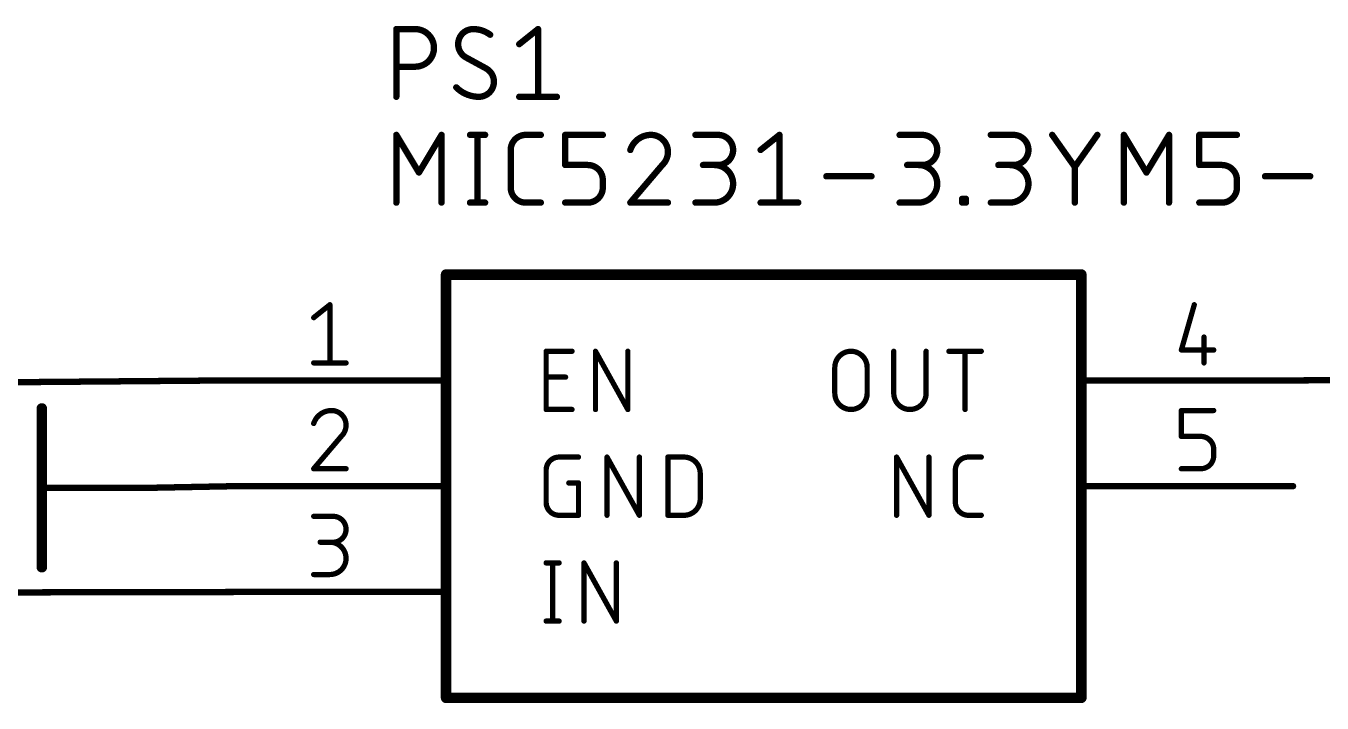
# Model space of a CAD drawing. Extents: x 3 to 264, y 2 to 181.
# Drawn here: x 202.6 to 233.7, y 124.27 to 140.53 of the extents above; entities that cross this region are included whole.
import ezdxf

# ---------------------------------------------------------------- set-up
doc = ezdxf.new("R2010")
doc.units = 0
for name, color, linetype in [('91', 122, 'CONTINUOUS'), ('94', 12, 'CONTINUOUS'), ('95', 251, 'CONTINUOUS'), ('96', 251, 'CONTINUOUS')]:
    doc.layers.add(name, color=color, linetype=linetype)

msp = doc.modelspace()

# ---------------------------------------------------------------- linework, layer by layer
at = {"layer": '91', "const_width": 0.1524}
for points in [[(200.44, 131.96), (207.6, 132.02)], [(233, 132.02), (246.48, 132.06)], [(207.6, 129.48), (205.52, 129.44)], [(207.6, 126.94), (185.66, 126.9)]]:
    msp.add_lwpolyline(points, dxfattribs=at)
at = {"layer": '91', "const_width": 0.0762}
for points in [[(207.6003, 131.9819, 1), (207.5997, 132.0581)], [(232.9999, 132.0581, 1), (233.0001, 131.9819)], [(205.5193, 129.4781, 1), (205.5207, 129.4019)], [(207.6007, 129.4419, 1), (207.5993, 129.5181)], [(207.6001, 126.9019, 1), (207.5999, 126.9781)]]:
    msp.add_lwpolyline(points, format="xyb", dxfattribs=at)
at = {"layer": '94'}
for points, const_width in [([(212.68, 134.56), (227.92, 134.56)], 0.254), ([(212.68, 134.56), (212.68, 124.4)], 0.254), ([(227.92, 124.4), (227.92, 134.56)], 0.254), ([(207.6, 132.02), (212.68, 132.02)], 0.1524), ([(233, 132.02), (227.92, 132.02)], 0.1524), ([(202.98, 131.345), (202.98, 127.535)], 0.254), ([(205.52, 129.44), (202.98, 129.44)], 0.1524), ([(207.6, 129.48), (212.68, 129.48)], 0.1524), ([(233, 129.48), (227.92, 129.48)], 0.1524), ([(207.6, 126.94), (212.68, 126.94)], 0.1524), ([(227.92, 124.4), (212.68, 124.4)], 0.254)]:
    msp.add_lwpolyline(points, dxfattribs=dict(at, const_width=const_width))
for points, const_width in [([(212.68, 134.6235, 1), (212.68, 134.4965)], 0.127), ([(212.7435, 134.56, 1), (212.6165, 134.56)], 0.127), ([(227.9835, 134.56, 1), (227.8565, 134.56)], 0.127), ([(227.92, 134.4965, 1), (227.92, 134.6235)], 0.127), ([(207.6, 132.0581, 1), (207.6, 131.9819)], 0.0762), ([(212.68, 131.9819, 1), (212.68, 132.0581)], 0.0762), ([(227.92, 132.0581, 1), (227.92, 131.9819)], 0.0762), ([(233, 131.9819, 1), (233, 132.0581)], 0.0762), ([(203.0435, 131.345, 1), (202.9165, 131.345)], 0.127), ([(202.98, 129.4781, 1), (202.98, 129.4019)], 0.0762), ([(205.52, 129.4019, 1), (205.52, 129.4781)], 0.0762), ([(207.6, 129.5181, 1), (207.6, 129.4419)], 0.0762), ([(212.68, 129.4419, 1), (212.68, 129.5181)], 0.0762), ([(227.92, 129.5181, 1), (227.92, 129.4419)], 0.0762), ([(233, 129.4419, 1), (233, 129.5181)], 0.0762), ([(202.9165, 127.535, 1), (203.0435, 127.535)], 0.127), ([(207.6, 126.9781, 1), (207.6, 126.9019)], 0.0762), ([(212.68, 126.9019, 1), (212.68, 126.9781)], 0.0762), ([(212.68, 124.4635, 1), (212.68, 124.3365)], 0.127), ([(212.6165, 124.4, 1), (212.7435, 124.4)], 0.127), ([(227.8565, 124.4, 1), (227.9835, 124.4)], 0.127), ([(227.92, 124.3365, 1), (227.92, 124.4635)], 0.127)]:
    msp.add_lwpolyline(points, format="xyb", dxfattribs=dict(at, const_width=const_width))
at = {"layer": '95'}
for points, const_width in [([(211.4862, 138.8272), (211.4862, 140.4528)], 0.1524), ([(211.4862, 140.4528), (211.9378, 140.4528)], 0.1524), ([(214.435, 140.0916), (214.8866, 140.4528)], 0.1524), ([(214.8866, 140.4528), (214.8866, 138.8272)], 0.1524), ([(213.6465, 139.5045), (213.1498, 139.7755)], 0.1524), ([(211.9378, 139.5497), (211.4862, 139.5497)], 0.1524), ([(214.435, 138.8272), (215.3381, 138.8272)], 0.1524), ([(209.5036, 133.5257), (209.8916, 133.8361)], 0.127), ([(209.8916, 133.8361), (209.8916, 132.4391)], 0.127), ([(230.6307, 133.8361), (230.3203, 132.7495)], 0.127), ([(230.8636, 133.06), (230.8636, 132.4391)], 0.127), ([(230.3203, 132.7495), (231.0964, 132.7495)], 0.127), ([(209.5036, 132.4391), (210.2797, 132.4391)], 0.127), ([(215.0803, 131.3215), (215.0803, 132.7185)], 0.127), ([(215.0803, 132.7185), (215.7012, 132.7185)], 0.127), ([(216.2639, 131.3215), (216.2639, 132.7185)], 0.127), ([(216.2639, 132.7185), (217.04, 131.3215)], 0.127), ([(217.04, 131.3215), (217.04, 132.7185)], 0.127), ([(223.4204, 132.7185), (223.4204, 131.7096)], 0.127), ([(224.1965, 131.7096), (224.1965, 132.7185)], 0.127), ([(224.7436, 132.7185), (225.5197, 132.7185)], 0.127), ([(225.1316, 131.3215), (225.1316, 132.7185)], 0.127), ([(222.0059, 131.7096), (222.0059, 132.3304)], 0.127), ([(222.782, 132.3304), (222.782, 131.7096)], 0.127), ([(215.0803, 132.0976), (215.546, 132.0976)], 0.127), ([(215.7012, 131.3215), (215.0803, 131.3215)], 0.127), ([(230.3203, 130.6752), (230.3203, 131.2961)], 0.127), ([(230.3203, 131.2961), (231.0964, 131.2961)], 0.127), ([(210.1633, 130.6752), (209.5036, 129.8991)], 0.127), ([(230.786, 130.6752), (230.3203, 130.6752)], 0.127), ([(231.0964, 130.2095), (231.0964, 130.3648)], 0.127), ([(215.3907, 130.1785), (215.8564, 130.1785)], 0.127), ([(216.5404, 128.7815), (216.5404, 130.1785)], 0.127), ([(216.5404, 130.1785), (217.3165, 128.7815)], 0.127), ([(217.3165, 128.7815), (217.3165, 130.1785)], 0.127), ([(218.0005, 128.7815), (218.0005, 130.1785)], 0.127), ([(218.0005, 130.1785), (218.3886, 130.1785)], 0.127), ([(223.4883, 128.7815), (223.4883, 130.1785)], 0.127), ([(223.4883, 130.1785), (224.2644, 128.7815)], 0.127), ([(224.2644, 128.7815), (224.2644, 130.1785)], 0.127), ([(225.2093, 130.1785), (225.5197, 130.1785)], 0.127), ([(209.5036, 129.8991), (210.2797, 129.8991)], 0.127), ([(215.0803, 129.0919), (215.0803, 129.8681)], 0.127), ([(218.7766, 129.7904), (218.7766, 129.1696)], 0.127), ([(224.8988, 129.0919), (224.8988, 129.8681)], 0.127), ([(230.3203, 129.8991), (230.786, 129.8991)], 0.127), ([(215.6236, 129.5576), (215.8564, 129.5576)], 0.127), ([(215.8564, 129.5576), (215.8564, 128.7815)], 0.127), ([(209.5036, 128.7561), (209.9693, 128.7561)], 0.127), ([(215.8564, 128.7815), (215.3907, 128.7815)], 0.127), ([(218.3886, 128.7815), (218.0005, 128.7815)], 0.127), ([(225.5197, 128.7815), (225.2093, 128.7815)], 0.127), ([(209.9693, 128.1352), (209.6588, 128.1352)], 0.127), ([(215.0803, 127.6385), (215.3907, 127.6385)], 0.127), ([(215.2355, 127.6385), (215.2355, 126.2415)], 0.127), ([(215.9882, 126.2415), (215.9882, 127.6385)], 0.127), ([(215.9882, 127.6385), (216.7643, 126.2415)], 0.127), ([(216.7643, 126.2415), (216.7643, 127.6385)], 0.127), ([(209.5036, 127.3591), (209.8916, 127.3591)], 0.127), ([(215.0803, 126.2415), (215.3907, 126.2415)], 0.127)]:
    msp.add_lwpolyline(points, dxfattribs=dict(at, const_width=const_width))
for points, const_width in [([(211.5243, 140.4528, 1), (211.4481, 140.4528)], 0.0762), ([(211.4862, 140.4909, 1), (211.4862, 140.4147)], 0.0762), ([(211.9378, 139.5497, 1), (211.9378, 140.4528)], 0.1524), ([(211.9378, 140.4909, 1), (211.9378, 140.4147)], 0.0762), ([(211.9378, 140.4147, 1), (211.9378, 140.4909)], 0.0762), ([(213.3304, 140.4528, 0.4142), (212.9692, 140.0916)], 0.1524), ([(213.7368, 140.3173, 0.1623), (213.3304, 140.4528)], 0.1524), ([(213.3304, 140.4909, 1), (213.3304, 140.4147)], 0.0762), ([(213.3304, 140.4147, 1), (213.3304, 140.4909)], 0.0762), ([(213.714, 140.2869, 1), (213.7597, 140.3478)], 0.0762), ([(214.9247, 140.4528, 1), (214.8485, 140.4528)], 0.0762), ([(214.9104, 140.423, 1), (214.8628, 140.4826)], 0.0762), ([(212.9692, 140.0916, 0.2656), (213.1498, 139.7755)], 0.1524), ([(213.0073, 140.0916, 1), (212.9311, 140.0916)], 0.0762), ([(212.9311, 140.0916, 1), (213.0073, 140.0916)], 0.0762), ([(214.4112, 140.1213, 1), (214.4588, 140.0618)], 0.0762), ([(213.168, 139.8089, 1), (213.1315, 139.742)], 0.0762), ([(213.1305, 139.7426, 1), (213.1691, 139.8083)], 0.0762), ([(211.4862, 139.5878, 1), (211.4862, 139.5116)], 0.0762), ([(211.9378, 139.5878, 1), (211.9378, 139.5116)], 0.0762), ([(211.9378, 139.5116, 1), (211.9378, 139.5878)], 0.0762), ([(213.6658, 139.5374, 1), (213.6272, 139.4717)], 0.0762), ([(213.8271, 139.1884, 0.2656), (213.6465, 139.5045)], 0.1524), ([(213.6283, 139.4711, 1), (213.6648, 139.538)], 0.0762), ([(212.924, 139.053, 0.2), (213.4659, 138.8272)], 0.1524), ([(212.9511, 139.0798, 1), (212.897, 139.0261)], 0.0762), ([(213.4659, 138.8272, 0.4142), (213.8271, 139.1884)], 0.1524), ([(213.8652, 139.1884, 1), (213.789, 139.1884)], 0.0762), ([(213.789, 139.1884, 1), (213.8652, 139.1884)], 0.0762), ([(211.4481, 138.8272, 1), (211.5243, 138.8272)], 0.0762), ([(213.4659, 138.8653, 1), (213.4659, 138.7891)], 0.0762), ([(213.4659, 138.7891, 1), (213.4659, 138.8653)], 0.0762), ([(214.435, 138.8653, 1), (214.435, 138.7891)], 0.0762), ([(214.8485, 138.8272, 1), (214.9247, 138.8272)], 0.0762), ([(215.3381, 138.7891, 1), (215.3381, 138.8653)], 0.0762), ([(209.9234, 133.8361, 1), (209.8599, 133.8361)], 0.0635), ([(209.9115, 133.8113, 1), (209.8718, 133.8609)], 0.0635), ([(230.6613, 133.8274, 1), (230.6002, 133.8448)], 0.0635), ([(209.4838, 133.5504, 1), (209.5234, 133.5009)], 0.0635), ([(230.8953, 133.06, 1), (230.8318, 133.06)], 0.0635), ([(230.3203, 132.7813, 1), (230.3203, 132.7178)], 0.0635), ([(230.2898, 132.7583, 1), (230.3508, 132.7408)], 0.0635), ([(231.0964, 132.7178, 1), (231.0964, 132.7813)], 0.0635), ([(209.5036, 132.4708, 1), (209.5036, 132.4074)], 0.0635), ([(210.2797, 132.4074, 1), (210.2797, 132.4708)], 0.0635), ([(215.1121, 132.7185, 1), (215.0486, 132.7185)], 0.0635), ([(215.0803, 132.7502, 1), (215.0803, 132.6868)], 0.0635), ([(215.7012, 132.6868, 1), (215.7012, 132.7502)], 0.0635), ([(216.2956, 132.7185, 1), (216.2321, 132.7185)], 0.0635), ([(216.2916, 132.7339, 1), (216.2361, 132.7031)], 0.0635), ([(217.0718, 132.7185, 1), (217.0083, 132.7185)], 0.0635), ([(222.782, 132.3304, 1), (222.0059, 132.3304)], 0.127), ([(223.4521, 132.7185, 1), (223.3886, 132.7185)], 0.0635), ([(224.2282, 132.7185, 1), (224.1647, 132.7185)], 0.0635), ([(224.7436, 132.7502, 1), (224.7436, 132.6868)], 0.0635), ([(225.1634, 132.7185, 1), (225.0999, 132.7185)], 0.0635), ([(225.5197, 132.6868, 1), (225.5197, 132.7502)], 0.0635), ([(209.8599, 132.4391, 1), (209.9234, 132.4391)], 0.0635), ([(222.0376, 132.3304, 1), (221.9741, 132.3304)], 0.0635), ([(221.9741, 132.3304, 1), (222.0376, 132.3304)], 0.0635), ([(222.8137, 132.3304, 1), (222.7502, 132.3304)], 0.0635), ([(222.7502, 132.3304, 1), (222.8137, 132.3304)], 0.0635), ([(230.8318, 132.4391, 1), (230.8953, 132.4391)], 0.0635), ([(215.0803, 132.1294, 1), (215.0803, 132.0659)], 0.0635), ([(215.546, 132.0659, 1), (215.546, 132.1294)], 0.0635), ([(222.0059, 131.7096, 1), (222.782, 131.7096)], 0.127), ([(222.0376, 131.7096, 1), (221.9741, 131.7096)], 0.0635), ([(221.9741, 131.7096, 1), (222.0376, 131.7096)], 0.0635), ([(222.8137, 131.7096, 1), (222.7502, 131.7096)], 0.0635), ([(222.7502, 131.7096, 1), (222.8137, 131.7096)], 0.0635), ([(223.4204, 131.7096, 1), (224.1965, 131.7096)], 0.127), ([(223.4521, 131.7096, 1), (223.3886, 131.7096)], 0.0635), ([(223.3886, 131.7096, 1), (223.4521, 131.7096)], 0.0635), ([(224.2282, 131.7096, 1), (224.1647, 131.7096)], 0.0635), ([(224.1647, 131.7096, 1), (224.2282, 131.7096)], 0.0635), ([(209.9305, 131.2961, 0.3252), (209.5036, 130.9857)], 0.127), ([(210.2797, 130.9469, 0.4142), (209.9305, 131.2961)], 0.127), ([(209.9305, 131.3278, 1), (209.9305, 131.2644)], 0.0635), ([(209.9305, 131.2644, 1), (209.9304, 131.3278)], 0.0635), ([(215.0803, 131.3533, 1), (215.0803, 131.2898)], 0.0635), ([(215.0486, 131.3215, 1), (215.1121, 131.3215)], 0.0635), ([(215.7012, 131.2898, 1), (215.7012, 131.3533)], 0.0635), ([(216.2321, 131.3215, 1), (216.2956, 131.3215)], 0.0635), ([(217.0083, 131.3215, 1), (217.0718, 131.3215)], 0.0635), ([(217.0122, 131.3061, 1), (217.0678, 131.3369)], 0.0635), ([(225.0999, 131.3215, 1), (225.1634, 131.3215)], 0.0635), ([(230.352, 131.2961, 1), (230.2886, 131.2961)], 0.0635), ([(230.3203, 131.3278, 1), (230.3203, 131.2644)], 0.0635), ([(231.0964, 131.2644, 1), (231.0964, 131.3278)], 0.0635), ([(209.4734, 130.9954, 1), (209.5338, 130.9759)], 0.0635), ([(210.1633, 130.6752, 0.2053), (210.2797, 130.9469)], 0.127), ([(210.3114, 130.9468, 1), (210.248, 130.9469)], 0.0635), ([(210.248, 130.9469, 1), (210.3115, 130.9469)], 0.0635), ([(210.1414, 130.6982, 1), (210.1852, 130.6522)], 0.0635), ([(210.1875, 130.6546, 1), (210.1391, 130.6958)], 0.0635), ([(230.3203, 130.707, 1), (230.3203, 130.6435)], 0.0635), ([(230.2886, 130.6752, 1), (230.352, 130.6752)], 0.0635), ([(231.0964, 130.3648, 0.4142), (230.786, 130.6752)], 0.127), ([(230.786, 130.707, 1), (230.786, 130.6435)], 0.0635), ([(230.786, 130.6435, 1), (230.786, 130.707)], 0.0635), ([(231.1282, 130.3648, 1), (231.0647, 130.3648)], 0.0635), ([(231.0647, 130.3648, 1), (231.1282, 130.3648)], 0.0635), ([(215.3907, 130.1785, 0.4142), (215.0803, 129.8681)], 0.127), ([(215.3907, 130.2103, 1), (215.3907, 130.1468)], 0.0635), ([(215.3907, 130.1468, 1), (215.3907, 130.2102)], 0.0635), ([(215.8564, 130.1468, 1), (215.8564, 130.2103)], 0.0635), ([(216.5722, 130.1785, 1), (216.5087, 130.1785)], 0.0635), ([(216.5682, 130.1939, 1), (216.5127, 130.1631)], 0.0635), ([(217.3483, 130.1785, 1), (217.2848, 130.1785)], 0.0635), ([(218.0323, 130.1785, 1), (217.9688, 130.1785)], 0.0635), ([(218.0005, 130.2103, 1), (218.0005, 130.1468)], 0.0635), ([(218.7766, 129.7904, 0.4142), (218.3886, 130.1785)], 0.127), ([(218.3886, 130.2103, 1), (218.3886, 130.1468)], 0.0635), ([(218.3886, 130.1468, 1), (218.3886, 130.2103)], 0.0635), ([(223.5201, 130.1785, 1), (223.4566, 130.1785)], 0.0635), ([(223.5161, 130.1939, 1), (223.4606, 130.1631)], 0.0635), ([(224.2962, 130.1785, 1), (224.2327, 130.1785)], 0.0635), ([(225.2093, 130.1785, 0.4142), (224.8988, 129.8681)], 0.127), ([(225.2093, 130.2103, 1), (225.2093, 130.1468)], 0.0635), ([(225.2093, 130.1468, 1), (225.2093, 130.2102)], 0.0635), ([(225.5197, 130.1468, 1), (225.5197, 130.2103)], 0.0635), ([(230.786, 129.8991, 0.4142), (231.0964, 130.2095)], 0.127), ([(231.1282, 130.2095, 1), (231.0647, 130.2095)], 0.0635), ([(231.0647, 130.2095, 1), (231.1282, 130.2095)], 0.0635), ([(209.4794, 129.9197, 1), (209.5278, 129.8785)], 0.0635), ([(209.5036, 129.9308, 1), (209.5036, 129.8674)], 0.0635), ([(210.2797, 129.8674, 1), (210.2797, 129.9308)], 0.0635), ([(215.1121, 129.8681, 1), (215.0486, 129.8681)], 0.0635), ([(215.0486, 129.8681, 1), (215.1121, 129.8681)], 0.0635), ([(218.8084, 129.7904, 1), (218.7449, 129.7904)], 0.0635), ([(218.7449, 129.7904, 1), (218.8084, 129.7904)], 0.0635), ([(224.9306, 129.8681, 1), (224.8671, 129.8681)], 0.0635), ([(224.8671, 129.8681, 1), (224.9306, 129.8681)], 0.0635), ([(230.3203, 129.9308, 1), (230.3203, 129.8674)], 0.0635), ([(230.786, 129.9308, 1), (230.786, 129.8674)], 0.0635), ([(230.786, 129.8674, 1), (230.786, 129.9308)], 0.0635), ([(215.6236, 129.5894, 1), (215.6236, 129.5259)], 0.0635), ([(215.8882, 129.5576, 1), (215.8247, 129.5576)], 0.0635), ([(215.8564, 129.5259, 1), (215.8564, 129.5894)], 0.0635), ([(215.0803, 129.0919, 0.4142), (215.3907, 128.7815)], 0.127), ([(215.1121, 129.0919, 1), (215.0486, 129.0919)], 0.0635), ([(215.0486, 129.0919, 1), (215.1121, 129.0919)], 0.0635), ([(218.3886, 128.7815, 0.4142), (218.7766, 129.1696)], 0.127), ([(218.8084, 129.1696, 1), (218.7449, 129.1696)], 0.0635), ([(218.7449, 129.1696, 1), (218.8084, 129.1696)], 0.0635), ([(224.8988, 129.0919, 0.4142), (225.2093, 128.7815)], 0.127), ([(224.9306, 129.0919, 1), (224.8671, 129.0919)], 0.0635), ([(224.8671, 129.0919, 1), (224.9306, 129.0919)], 0.0635), ([(209.5036, 128.7878, 1), (209.5036, 128.7244)], 0.0635), ([(209.9693, 128.1352, 1), (209.9693, 128.7561)], 0.127), ([(209.9693, 128.7878, 1), (209.9693, 128.7244)], 0.0635), ([(209.9693, 128.7244, 1), (209.9693, 128.7878)], 0.0635), ([(215.3907, 128.8132, 1), (215.3907, 128.7498)], 0.0635), ([(215.3907, 128.7498, 1), (215.3907, 128.8132)], 0.0635), ([(215.8247, 128.7815, 1), (215.8882, 128.7815)], 0.0635), ([(215.8564, 128.7498, 1), (215.8564, 128.8132)], 0.0635), ([(216.5087, 128.7815, 1), (216.5722, 128.7815)], 0.0635), ([(217.2848, 128.7815, 1), (217.3483, 128.7815)], 0.0635), ([(217.2888, 128.7661, 1), (217.3443, 128.7969)], 0.0635), ([(218.0005, 128.8132, 1), (218.0005, 128.7498)], 0.0635), ([(217.9688, 128.7815, 1), (218.0323, 128.7815)], 0.0635), ([(218.3886, 128.8132, 1), (218.3886, 128.7498)], 0.0635), ([(218.3886, 128.7498, 1), (218.3886, 128.8132)], 0.0635), ([(223.4566, 128.7815, 1), (223.5201, 128.7815)], 0.0635), ([(224.2327, 128.7815, 1), (224.2962, 128.7815)], 0.0635), ([(224.2367, 128.7661, 1), (224.2922, 128.7969)], 0.0635), ([(225.2093, 128.8132, 1), (225.2093, 128.7498)], 0.0635), ([(225.2093, 128.7498, 1), (225.2093, 128.8132)], 0.0635), ([(225.5197, 128.7498, 1), (225.5197, 128.8132)], 0.0635), ([(209.6588, 128.167, 1), (209.6588, 128.1035)], 0.0635), ([(209.8916, 127.3591, 1), (209.8916, 128.1352)], 0.127), ([(209.8916, 128.167, 1), (209.8916, 128.1035)], 0.0635), ([(209.9693, 128.167, 1), (209.9693, 128.1035)], 0.0635), ([(209.9693, 128.1035, 1), (209.9693, 128.167)], 0.0635), ([(215.0803, 127.6703, 1), (215.0803, 127.6068)], 0.0635), ([(215.2673, 127.6385, 1), (215.2038, 127.6385)], 0.0635), ([(215.3907, 127.6068, 1), (215.3907, 127.6703)], 0.0635), ([(216.0199, 127.6385, 1), (215.9564, 127.6385)], 0.0635), ([(216.0159, 127.6539, 1), (215.9604, 127.6231)], 0.0635), ([(216.796, 127.6385, 1), (216.7325, 127.6385)], 0.0635), ([(209.5036, 127.3909, 1), (209.5036, 127.3274)], 0.0635), ([(209.8916, 127.3909, 1), (209.8916, 127.3274)], 0.0635), ([(209.8916, 127.3274, 1), (209.8916, 127.3909)], 0.0635), ([(215.0803, 126.2733, 1), (215.0803, 126.2097)], 0.0635), ([(215.2038, 126.2415, 1), (215.2673, 126.2415)], 0.0635), ([(215.3907, 126.2097, 1), (215.3907, 126.2733)], 0.0635), ([(215.9564, 126.2415, 1), (216.0199, 126.2415)], 0.0635), ([(216.7325, 126.2415, 1), (216.796, 126.2415)], 0.0635), ([(216.7365, 126.2261, 1), (216.792, 126.2569)], 0.0635)]:
    msp.add_lwpolyline(points, format="xyb", dxfattribs=dict(at, const_width=const_width))
at = {"layer": '96', "const_width": 0.1524}
for points in [[(211.4862, 136.2872), (211.4862, 137.9128)], [(211.4862, 137.9128), (212.0281, 137.0097)], [(212.0281, 137.0097), (212.5699, 137.9128)], [(212.5699, 137.9128), (212.5699, 136.2872)], [(213.2543, 137.9128), (213.6155, 137.9128)], [(213.4349, 137.9128), (213.4349, 136.2872)], [(214.5911, 137.9128), (214.9524, 137.9128)], [(215.5364, 137.1903), (215.5364, 137.9128)], [(215.5364, 137.9128), (216.4395, 137.9128)], [(218.6627, 137.9128), (219.2045, 137.9128)], [(220.2258, 137.5516), (220.6773, 137.9128)], [(220.6773, 137.9128), (220.6773, 136.2872)], [(223.5604, 137.9128), (224.1023, 137.9128)], [(225.7488, 137.9128), (226.2907, 137.9128)], [(227.2216, 137.9128), (227.7635, 137.1452)], [(227.7635, 137.1452), (228.3054, 137.9128)], [(228.9411, 136.2872), (228.9411, 137.9128)], [(228.9411, 137.9128), (229.4829, 137.0097)], [(229.4829, 137.0097), (230.0248, 137.9128)], [(230.0248, 137.9128), (230.0248, 136.2872)], [(230.7508, 137.1903), (230.7508, 137.9128)], [(230.7508, 137.9128), (231.6539, 137.9128)], [(214.2299, 136.6484), (214.2299, 137.5516)], [(216.0783, 137.1903), (215.5364, 137.1903)], [(217.8672, 137.1903), (217.0995, 136.2872)], [(219.2045, 137.1903), (218.8433, 137.1903)], [(224.1023, 137.1903), (223.7411, 137.1903)], [(226.2907, 137.1903), (225.9294, 137.1903)], [(227.7635, 136.2872), (227.7635, 137.1452)], [(231.2927, 137.1903), (230.7508, 137.1903)], [(216.4395, 136.6484), (216.4395, 136.8291)], [(221.8028, 136.9194), (222.8865, 136.9194)], [(231.6539, 136.6484), (231.6539, 136.8291)], [(232.3278, 136.9194), (233.4116, 136.9194)], [(213.2543, 136.2872), (213.6155, 136.2872)], [(214.9524, 136.2872), (214.5911, 136.2872)], [(215.5364, 136.2872), (216.0783, 136.2872)], [(217.0995, 136.2872), (218.0026, 136.2872)], [(218.6627, 136.2872), (219.1142, 136.2872)], [(220.2258, 136.2872), (221.1289, 136.2872)], [(223.5604, 136.2872), (224.012, 136.2872)], [(225.061, 136.2872), (225.061, 136.3775)], [(225.061, 136.3775), (225.1513, 136.3775)], [(225.1513, 136.2872), (225.061, 136.2872)], [(225.1513, 136.3775), (225.1513, 136.2872)], [(225.7488, 136.2872), (226.2004, 136.2872)], [(230.7508, 136.2872), (231.2927, 136.2872)]]:
    msp.add_lwpolyline(points, dxfattribs=at)
at = {"layer": '96'}
for points, const_width in [([(211.5243, 137.9128, 1), (211.4481, 137.9128)], 0.0762), ([(211.5189, 137.9324, 1), (211.4535, 137.8932)], 0.0762), ([(212.608, 137.9128, 1), (212.5318, 137.9128)], 0.0762), ([(212.6026, 137.8932, 1), (212.5373, 137.9324)], 0.0762), ([(213.2543, 137.9509, 1), (213.2543, 137.8747)], 0.0762), ([(213.473, 137.9128, 1), (213.3968, 137.9128)], 0.0762), ([(213.6155, 137.8747, 1), (213.6155, 137.9509)], 0.0762), ([(214.5911, 137.9128, 0.4142), (214.2299, 137.5516)], 0.1524), ([(214.5911, 137.9509, 1), (214.5911, 137.8747)], 0.0762), ([(214.5911, 137.8747, 1), (214.5911, 137.9509)], 0.0762), ([(214.9524, 137.8747, 1), (214.9524, 137.9509)], 0.0762), ([(215.5745, 137.9128, 1), (215.4983, 137.9128)], 0.0762), ([(215.5364, 137.9509, 1), (215.5364, 137.8747)], 0.0762), ([(216.4395, 137.8747, 1), (216.4395, 137.9509)], 0.0762), ([(217.5962, 137.9128, 0.3252), (217.0995, 137.5516)], 0.1524), ([(218.0026, 137.5064, 0.4142), (217.5962, 137.9128)], 0.1524), ([(217.5962, 137.9509, 1), (217.5962, 137.8747)], 0.0762), ([(217.5962, 137.8747, 1), (217.5962, 137.9509)], 0.0762), ([(218.6627, 137.9509, 1), (218.6627, 137.8747)], 0.0762), ([(219.2045, 137.1903, 1), (219.2045, 137.9128)], 0.1524), ([(219.2045, 137.9509, 1), (219.2045, 137.8747)], 0.0762), ([(219.2045, 137.8747, 1), (219.2045, 137.9509)], 0.0762), ([(220.7154, 137.9128, 1), (220.6392, 137.9128)], 0.0762), ([(220.7011, 137.883, 1), (220.6535, 137.9426)], 0.0762), ([(223.5604, 137.9509, 1), (223.5604, 137.8747)], 0.0762), ([(224.1023, 137.1903, 1), (224.1023, 137.9128)], 0.1524), ([(224.1023, 137.9509, 1), (224.1023, 137.8747)], 0.0762), ([(224.1023, 137.8747, 1), (224.1023, 137.9509)], 0.0762), ([(225.7488, 137.9509, 1), (225.7488, 137.8747)], 0.0762), ([(226.2907, 137.1903, 1), (226.2907, 137.9128)], 0.1524), ([(226.2907, 137.9509, 1), (226.2907, 137.8747)], 0.0762), ([(226.2907, 137.8747, 1), (226.2907, 137.9509)], 0.0762), ([(227.2527, 137.9348, 1), (227.1905, 137.8908)], 0.0762), ([(228.3365, 137.8908, 1), (228.2742, 137.9348)], 0.0762), ([(228.9792, 137.9128, 1), (228.903, 137.9128)], 0.0762), ([(228.9737, 137.9324, 1), (228.9084, 137.8932)], 0.0762), ([(230.0629, 137.9128, 1), (229.9867, 137.9128)], 0.0762), ([(230.0575, 137.8932, 1), (229.9921, 137.9324)], 0.0762), ([(230.7889, 137.9128, 1), (230.7127, 137.9128)], 0.0762), ([(230.7508, 137.9509, 1), (230.7508, 137.8747)], 0.0762), ([(231.6539, 137.8747, 1), (231.6539, 137.9509)], 0.0762), ([(214.268, 137.5516, 1), (214.1918, 137.5516)], 0.0762), ([(214.1918, 137.5516, 1), (214.268, 137.5516)], 0.0762), ([(217.0633, 137.5633, 1), (217.1358, 137.5398)], 0.0762), ([(217.8672, 137.1903, 0.2053), (218.0026, 137.5064)], 0.1524), ([(218.0407, 137.5064, 1), (217.9645, 137.5064)], 0.0762), ([(217.9645, 137.5064, 1), (218.0407, 137.5064)], 0.0762), ([(220.202, 137.5813, 1), (220.2496, 137.5218)], 0.0762), ([(215.5364, 137.2284, 1), (215.5364, 137.1522)], 0.0762), ([(215.4983, 137.1903, 1), (215.5745, 137.1903)], 0.0762), ([(216.4395, 136.8291, 0.4142), (216.0783, 137.1903)], 0.1524), ([(216.0783, 137.2284, 1), (216.0783, 137.1522)], 0.0762), ([(216.0783, 137.1522, 1), (216.0783, 137.2284)], 0.0762), ([(217.8409, 137.2179, 1), (217.8935, 137.1627)], 0.0762), ([(217.8962, 137.1656, 1), (217.8382, 137.215)], 0.0762), ([(218.8433, 137.2284, 1), (218.8433, 137.1522)], 0.0762), ([(219.1142, 136.2872, 1), (219.1142, 137.1903)], 0.1524), ([(219.1142, 137.2284, 1), (219.1142, 137.1522)], 0.0762), ([(219.2045, 137.2284, 1), (219.2045, 137.1522)], 0.0762), ([(219.2045, 137.1522, 1), (219.2045, 137.2284)], 0.0762), ([(223.7411, 137.2284, 1), (223.7411, 137.1522)], 0.0762), ([(224.012, 136.2872, 1), (224.012, 137.1903)], 0.1524), ([(224.012, 137.2284, 1), (224.012, 137.1522)], 0.0762), ([(224.1023, 137.2284, 1), (224.1023, 137.1522)], 0.0762), ([(224.1023, 137.1522, 1), (224.1023, 137.2284)], 0.0762), ([(225.9294, 137.2284, 1), (225.9294, 137.1522)], 0.0762), ([(226.2004, 136.2872, 1), (226.2004, 137.1903)], 0.1524), ([(226.2004, 137.2284, 1), (226.2004, 137.1522)], 0.0762), ([(226.2907, 137.2284, 1), (226.2907, 137.1522)], 0.0762), ([(226.2907, 137.1522, 1), (226.2907, 137.2284)], 0.0762), ([(227.8016, 137.1452, 1), (227.7254, 137.1452)], 0.0762), ([(227.7324, 137.1671, 1), (227.7946, 137.1232)], 0.0762), ([(227.7324, 137.1232, 1), (227.7946, 137.1671)], 0.0762), ([(230.7508, 137.2284, 1), (230.7508, 137.1522)], 0.0762), ([(230.7127, 137.1903, 1), (230.7889, 137.1903)], 0.0762), ([(231.6539, 136.8291, 0.4142), (231.2927, 137.1903)], 0.1524), ([(231.2927, 137.2284, 1), (231.2927, 137.1522)], 0.0762), ([(231.2927, 137.1522, 1), (231.2927, 137.2284)], 0.0762), ([(211.9954, 137.0293, 1), (212.0607, 136.9901)], 0.0762), ([(211.9954, 136.9901, 1), (212.0607, 137.0293)], 0.0762), ([(216.4776, 136.8291, 1), (216.4014, 136.8291)], 0.0762), ([(216.4014, 136.8291, 1), (216.4776, 136.8291)], 0.0762), ([(221.8028, 136.9575, 1), (221.8028, 136.8813)], 0.0762), ([(222.8865, 136.8813, 1), (222.8865, 136.9575)], 0.0762), ([(229.4503, 137.0293, 1), (229.5156, 136.9901)], 0.0762), ([(229.4503, 136.9901, 1), (229.5156, 137.0293)], 0.0762), ([(231.692, 136.8291, 1), (231.6158, 136.8291)], 0.0762), ([(231.6158, 136.8291, 1), (231.692, 136.8291)], 0.0762), ([(232.3278, 136.9575, 1), (232.3278, 136.8813)], 0.0762), ([(233.4116, 136.8813, 1), (233.4116, 136.9575)], 0.0762), ([(214.2299, 136.6484, 0.4142), (214.5911, 136.2872)], 0.1524), ([(214.268, 136.6484, 1), (214.1918, 136.6484)], 0.0762), ([(214.1918, 136.6484, 1), (214.268, 136.6484)], 0.0762), ([(216.0783, 136.2872, 0.4142), (216.4395, 136.6484)], 0.1524), ([(216.4776, 136.6484, 1), (216.4014, 136.6484)], 0.0762), ([(216.4014, 136.6484, 1), (216.4776, 136.6484)], 0.0762), ([(231.2927, 136.2872, 0.4142), (231.6539, 136.6484)], 0.1524), ([(231.692, 136.6484, 1), (231.6158, 136.6484)], 0.0762), ([(231.6158, 136.6484, 1), (231.692, 136.6484)], 0.0762), ([(211.4481, 136.2872, 1), (211.5243, 136.2872)], 0.0762), ([(212.5318, 136.2872, 1), (212.608, 136.2872)], 0.0762), ([(213.2543, 136.3253, 1), (213.2543, 136.2491)], 0.0762), ([(213.3968, 136.2872, 1), (213.473, 136.2872)], 0.0762), ([(213.6155, 136.2491, 1), (213.6155, 136.3253)], 0.0762), ([(214.5911, 136.3253, 1), (214.5911, 136.2491)], 0.0762), ([(214.5911, 136.2491, 1), (214.5911, 136.3253)], 0.0762), ([(214.9524, 136.2491, 1), (214.9524, 136.3253)], 0.0762), ([(215.5364, 136.3253, 1), (215.5364, 136.2491)], 0.0762), ([(216.0783, 136.3253, 1), (216.0783, 136.2491)], 0.0762), ([(216.0783, 136.2491, 1), (216.0783, 136.3253)], 0.0762), ([(217.0995, 136.3253, 1), (217.0995, 136.2491)], 0.0762), ([(217.0705, 136.3119, 1), (217.1286, 136.2625)], 0.0762), ([(218.0026, 136.2491, 1), (218.0026, 136.3253)], 0.0762), ([(218.6627, 136.3253, 1), (218.6627, 136.2491)], 0.0762), ([(219.1142, 136.3253, 1), (219.1142, 136.2491)], 0.0762), ([(219.1142, 136.2491, 1), (219.1142, 136.3253)], 0.0762), ([(220.2258, 136.3253, 1), (220.2258, 136.2491)], 0.0762), ([(220.6392, 136.2872, 1), (220.7154, 136.2872)], 0.0762), ([(221.1289, 136.2491, 1), (221.1289, 136.3253)], 0.0762), ([(223.5604, 136.3253, 1), (223.5604, 136.2491)], 0.0762), ([(224.012, 136.3253, 1), (224.012, 136.2491)], 0.0762), ([(224.012, 136.2491, 1), (224.012, 136.3253)], 0.0762), ([(225.0991, 136.3775, 1), (225.0229, 136.3775)], 0.0762), ([(225.061, 136.4156, 1), (225.061, 136.3394)], 0.0762), ([(225.061, 136.3253, 1), (225.061, 136.2491)], 0.0762), ([(225.0229, 136.2872, 1), (225.0991, 136.2872)], 0.0762), ([(225.1894, 136.3775, 1), (225.1132, 136.3775)], 0.0762), ([(225.1132, 136.2872, 1), (225.1894, 136.2872)], 0.0762), ([(225.1513, 136.3394, 1), (225.1513, 136.4156)], 0.0762), ([(225.1513, 136.2491, 1), (225.1513, 136.3253)], 0.0762), ([(225.7488, 136.3253, 1), (225.7488, 136.2491)], 0.0762), ([(226.2004, 136.3253, 1), (226.2004, 136.2491)], 0.0762), ([(226.2004, 136.2491, 1), (226.2004, 136.3253)], 0.0762), ([(227.7254, 136.2872, 1), (227.8016, 136.2872)], 0.0762), ([(228.903, 136.2872, 1), (228.9792, 136.2872)], 0.0762), ([(229.9867, 136.2872, 1), (230.0629, 136.2872)], 0.0762), ([(230.7508, 136.3253, 1), (230.7508, 136.2491)], 0.0762), ([(231.2927, 136.3253, 1), (231.2927, 136.2491)], 0.0762), ([(231.2927, 136.2491, 1), (231.2927, 136.3253)], 0.0762)]:
    msp.add_lwpolyline(points, format="xyb", dxfattribs=dict(at, const_width=const_width))

doc.saveas('drawing.dxf')
